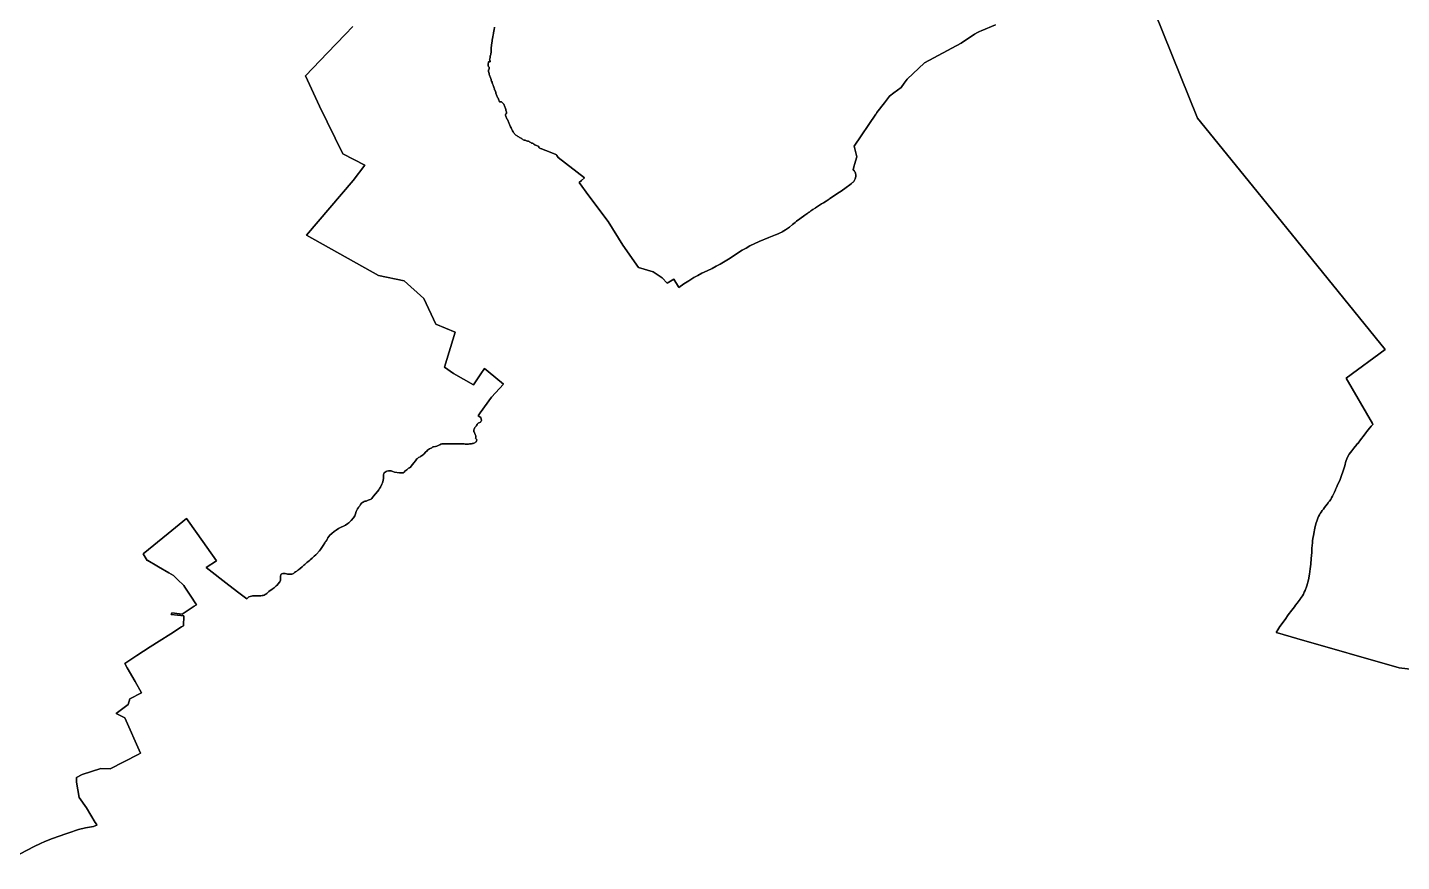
# Model space of a CAD drawing. Header units: inches. Extents: x 1341578 to 1502124, y 557203 to 748561.
# Drawn here: x 1436019 to 1451607, y 633031 to 642487 of the extents above; entities that cross this region are included whole.
import ezdxf

# ---------------------------------------------------------------- set-up
doc = ezdxf.new("R2010")
doc.units = ezdxf.units.IN
doc.header["$MEASUREMENT"] = 0
doc.layers.add('Zipcode', color=7, linetype='Continuous')

msp = doc.modelspace()

# ---------------------------------------------------------------- linework, layer by layer
at = {"layer": 'Zipcode'}
for points in [[(1452364, 635132), (1451581, 635225), (1450418, 635560), (1450201, 635623), (1450183, 635628), (1450202, 635658), (1450227, 635695), (1450251, 635729), (1450293, 635787), (1450313, 635816), (1450322, 635829), (1450363, 635882), (1450391, 635919), (1450405, 635939), (1450405, 635939), (1450422, 635960), (1450434, 635976), (1450457, 636007), (1450462, 636014), (1450483, 636044), (1450494, 636063), (1450503, 636083), (1450513, 636102), (1450534, 636156), (1450551, 636223), (1450564, 636289), (1450571, 636350), (1450574, 636377), (1450577, 636404), (1450583, 636467), (1450588, 636534), (1450589, 636557), (1450589, 636559), (1450590, 636578), (1450593, 636616), (1450595, 636642), (1450597, 636665), (1450602, 636695), (1450607, 636728), (1450615, 636767), (1450619, 636790), (1450624, 636812), (1450636, 636860), (1450649, 636900), (1450658, 636925), (1450666, 636943), (1450675, 636960), (1450685, 636977), (1450696, 636993), (1450707, 637010), (1450720, 637027), (1450733, 637044), (1450747, 637063), (1450762, 637082), (1450776, 637099), (1450776, 637100), (1450788, 637116), (1450803, 637136), (1450813, 637155), (1450824, 637173), (1450845, 637218), (1450856, 637244), (1450858, 637248), (1450859, 637249), (1450869, 637270), (1450878, 637291), (1450881, 637300), (1450894, 637327), (1450909, 637363), (1450927, 637406), (1450941, 637448), (1450958, 637505), (1450966, 637532), (1450972, 637555), (1450979, 637579), (1450992, 637617), (1451013, 637649), (1451043, 637687), (1451066, 637717), (1451099, 637758), (1451101, 637761), (1451113, 637776), (1451140, 637811), (1451181, 637864), (1451182, 637865), (1451201, 637890), (1451215, 637908), (1451230, 637926), (1451243, 637944), (1451246, 637947), (1451263, 637967), (1451283, 637986), (1451276, 637998), (1450978, 638512), (1451422, 638835), (1450418, 640072), (1449866, 640751), (1449293, 641460), (1448710, 642905)], [(1448710, 642905), (1449293, 641460), (1449866, 640751), (1450418, 640072), (1451422, 638835), (1450978, 638512), (1451276, 637998), (1451283, 637986), (1451263, 637967), (1451246, 637947), (1451243, 637944), (1451230, 637926), (1451215, 637908), (1451201, 637890), (1451182, 637865), (1451181, 637864), (1451140, 637811), (1451113, 637776), (1451101, 637761), (1451099, 637758), (1451066, 637717), (1451043, 637687), (1451013, 637649), (1450992, 637617), (1450979, 637579), (1450972, 637555), (1450966, 637532), (1450958, 637505), (1450941, 637448), (1450927, 637406), (1450909, 637363), (1450894, 637327), (1450881, 637300), (1450878, 637291), (1450869, 637270), (1450859, 637249), (1450858, 637248), (1450856, 637244), (1450845, 637218), (1450824, 637173), (1450813, 637155), (1450803, 637136), (1450788, 637116), (1450776, 637100), (1450776, 637099), (1450762, 637082), (1450747, 637063), (1450733, 637044), (1450720, 637027), (1450707, 637010), (1450696, 636993), (1450685, 636977), (1450675, 636960), (1450666, 636943), (1450658, 636925), (1450649, 636900), (1450636, 636860), (1450624, 636812), (1450619, 636790), (1450615, 636767), (1450607, 636728), (1450602, 636695), (1450597, 636665), (1450595, 636642), (1450593, 636616), (1450590, 636578), (1450589, 636559), (1450589, 636557), (1450588, 636534), (1450583, 636467), (1450577, 636404), (1450574, 636377), (1450571, 636350), (1450564, 636289), (1450551, 636223), (1450534, 636156), (1450513, 636102), (1450503, 636083), (1450494, 636063), (1450483, 636044), (1450462, 636014), (1450457, 636007), (1450434, 635976), (1450422, 635960), (1450405, 635939), (1450405, 635939), (1450391, 635919), (1450363, 635882), (1450322, 635829), (1450313, 635816), (1450293, 635787), (1450251, 635729), (1450227, 635695), (1450202, 635658), (1450183, 635628), (1450201, 635623), (1450418, 635560), (1451581, 635225), (1452364, 635132)], [(1447001, 642518), (1446838, 642449), (1446818, 642440), (1446795, 642429), (1446762, 642413), (1446612, 642309), (1446195, 642086), (1445999, 641902), (1445965, 641855), (1445931, 641808), (1445849, 641746), (1445800, 641708), (1445753, 641649), (1445742, 641634), (1445656, 641523), (1445649, 641512), (1445645, 641506), (1445399, 641141), (1445414, 641080), (1445429, 641019), (1445403, 640935), (1445398, 640919), (1445385, 640876), (1445395, 640865), (1445396, 640864), (1445402, 640854), (1445407, 640845), (1445411, 640836), (1445413, 640828), (1445415, 640820), (1445416, 640811), (1445415, 640797), (1445413, 640788), (1445412, 640781), (1445410, 640773), (1445406, 640764), (1445401, 640756), (1445396, 640748), (1445392, 640742), (1445386, 640735), (1445379, 640728), (1445369, 640719), (1445347, 640703), (1445306, 640672), (1445250, 640632), (1445212, 640607), (1445175, 640581), (1445121, 640547), (1445112, 640541), (1445079, 640519), (1445048, 640500), (1445028, 640487), (1445004, 640471), (1444958, 640441), (1444956, 640439), (1444955, 640439), (1444927, 640422), (1444905, 640407), (1444889, 640395), (1444887, 640394), (1444885, 640392), (1444870, 640383), (1444836, 640360), (1444780, 640318), (1444744, 640290), (1444729, 640277), (1444697, 640252), (1444662, 640223), (1444641, 640208), (1444619, 640192), (1444600, 640181), (1444580, 640169), (1444576, 640167), (1444558, 640158), (1444536, 640148), (1444504, 640136), (1444467, 640121), (1444431, 640107), (1444319, 640062), (1444213, 640010), (1444171, 639986), (1444128, 639961), (1443972, 639861), (1443877, 639804), (1443832, 639780), (1443787, 639756), (1443729, 639728), (1443671, 639701), (1443624, 639676), (1443578, 639651), (1443520, 639616), (1443483, 639592), (1443464, 639579), (1443410, 639539), (1443404, 639547), (1443352, 639632), (1443277, 639588), (1443219, 639650), (1443116, 639717), (1442951, 639765), (1442775, 640018), (1442606, 640289), (1442388, 640579), (1442276, 640728), (1442303, 640751), (1442339, 640782), (1442040, 641012), (1442026, 641037), (1442022, 641042), (1442013, 641046), (1442004, 641051), (1441995, 641055), (1441985, 641059), (1441975, 641062), (1441966, 641066), (1441957, 641071), (1441947, 641074), (1441938, 641078), (1441929, 641082), (1441919, 641086), (1441910, 641090), (1441900, 641093), (1441890, 641095), (1441881, 641099), (1441871, 641103), (1441862, 641106), (1441853, 641110), (1441853, 641110), (1441850, 641111), (1441850, 641111), (1441839, 641115), (1441831, 641119), (1441827, 641122), (1441823, 641124), (1441822, 641127), (1441821, 641131), (1441821, 641137), (1441812, 641140), (1441802, 641144), (1441792, 641148), (1441783, 641153), (1441774, 641158), (1441765, 641164), (1441757, 641170), (1441747, 641174), (1441737, 641177), (1441728, 641183), (1441720, 641188), (1441711, 641193), (1441702, 641197), (1441691, 641199), (1441690, 641199), (1441681, 641202), (1441672, 641206), (1441664, 641211), (1441654, 641211), (1441644, 641214), (1441636, 641220), (1441628, 641226), (1441619, 641232), (1441610, 641237), (1441600, 641241), (1441592, 641247), (1441583, 641253), (1441575, 641258), (1441566, 641264), (1441561, 641268), (1441552, 641274), (1441545, 641280), (1441539, 641288), (1441534, 641297), (1441528, 641305), (1441523, 641314), (1441518, 641323), (1441514, 641332), (1441510, 641342), (1441505, 641351), (1441500, 641360), (1441496, 641370), (1441491, 641378), (1441487, 641388), (1441484, 641398), (1441480, 641408), (1441477, 641417), (1441473, 641426), (1441468, 641435), (1441466, 641440), (1441464, 641444), (1441459, 641453), (1441454, 641462), (1441450, 641472), (1441446, 641481), (1441442, 641491), (1441442, 641501), (1441447, 641507), (1441448, 641508), (1441454, 641513), (1441455, 641520), (1441453, 641530), (1441450, 641540), (1441446, 641549), (1441444, 641559), (1441441, 641569), (1441437, 641579), (1441434, 641588), (1441431, 641598), (1441426, 641608), (1441422, 641617), (1441415, 641625), (1441409, 641633), (1441402, 641640), (1441395, 641644), (1441393, 641645), (1441387, 641646), (1441379, 641644), (1441375, 641646), (1441371, 641656), (1441366, 641665), (1441362, 641675), (1441358, 641685), (1441353, 641694), (1441349, 641704), (1441344, 641713), (1441341, 641723), (1441338, 641733), (1441334, 641743), (1441331, 641753), (1441330, 641756), (1441328, 641762), (1441328, 641763), (1441323, 641771), (1441319, 641781), (1441317, 641791), (1441312, 641800), (1441310, 641810), (1441307, 641820), (1441306, 641823), (1441303, 641830), (1441301, 641835), (1441299, 641840), (1441295, 641849), (1441292, 641859), (1441289, 641868), (1441285, 641878), (1441281, 641888), (1441278, 641898), (1441274, 641908), (1441271, 641917), (1441267, 641927), (1441264, 641937), (1441261, 641947), (1441258, 641956), (1441256, 641966), (1441254, 641977), (1441251, 641987), (1441249, 641997), (1441251, 642007), (1441257, 642016), (1441258, 642025), (1441257, 642036), (1441254, 642041), (1441246, 642048), (1441244, 642058), (1441244, 642068), (1441245, 642078), (1441248, 642088), (1441251, 642098), (1441256, 642102), (1441260, 642100), (1441265, 642098), (1441269, 642099), (1441270, 642105), (1441266, 642115), (1441263, 642122), (1441262, 642124), (1441264, 642132), (1441265, 642136), (1441268, 642142), (1441269, 642152), (1441270, 642162), (1441273, 642172), (1441275, 642182), (1441276, 642193), (1441278, 642203), (1441278, 642213), (1441279, 642224), (1441279, 642234), (1441280, 642244), (1441280, 642248), (1441280, 642254), (1441281, 642265), (1441283, 642276), (1441284, 642286), (1441285, 642296), (1441287, 642306), (1441288, 642317), (1441289, 642327), (1441291, 642337), (1441292, 642347), (1441295, 642357), (1441296, 642367), (1441298, 642378), (1441299, 642388), (1441301, 642398), (1441303, 642409), (1441305, 642416), (1441306, 642419), (1441307, 642424), (1441307, 642429), (1441309, 642440), (1441311, 642451), (1441312, 642461), (1441314, 642471), (1441316, 642481), (1441318, 642492)], [(1441318, 642492), (1441316, 642481), (1441314, 642471), (1441312, 642461), (1441311, 642451), (1441309, 642440), (1441307, 642429), (1441307, 642424), (1441306, 642419), (1441305, 642416), (1441303, 642409), (1441301, 642398), (1441299, 642388), (1441298, 642378), (1441296, 642367), (1441295, 642357), (1441292, 642347), (1441291, 642337), (1441289, 642327), (1441288, 642317), (1441287, 642306), (1441285, 642296), (1441284, 642286), (1441283, 642276), (1441281, 642265), (1441280, 642254), (1441280, 642248), (1441280, 642244), (1441279, 642234), (1441279, 642224), (1441278, 642213), (1441278, 642203), (1441276, 642193), (1441275, 642182), (1441273, 642172), (1441270, 642162), (1441269, 642152), (1441268, 642142), (1441265, 642136), (1441264, 642132), (1441262, 642124), (1441263, 642122), (1441266, 642115), (1441270, 642105), (1441269, 642099), (1441265, 642098), (1441260, 642100), (1441256, 642102), (1441251, 642098), (1441248, 642088), (1441245, 642078), (1441244, 642068), (1441244, 642058), (1441246, 642048), (1441254, 642041), (1441257, 642036), (1441258, 642025), (1441257, 642016), (1441251, 642007), (1441249, 641997), (1441251, 641987), (1441254, 641977), (1441256, 641966), (1441258, 641956), (1441261, 641947), (1441264, 641937), (1441267, 641927), (1441271, 641917), (1441274, 641908), (1441278, 641898), (1441281, 641888), (1441285, 641878), (1441289, 641868), (1441292, 641859), (1441295, 641849), (1441299, 641840), (1441301, 641835), (1441303, 641830), (1441306, 641823), (1441307, 641820), (1441310, 641810), (1441312, 641800), (1441317, 641791), (1441319, 641781), (1441323, 641771), (1441328, 641763), (1441328, 641762), (1441330, 641756), (1441331, 641753), (1441334, 641743), (1441338, 641733), (1441341, 641723), (1441344, 641713), (1441349, 641704), (1441353, 641694), (1441358, 641685), (1441362, 641675), (1441366, 641665), (1441371, 641656), (1441375, 641646), (1441379, 641644), (1441387, 641646), (1441393, 641645), (1441395, 641644), (1441402, 641640), (1441409, 641633), (1441415, 641625), (1441422, 641617), (1441426, 641608), (1441431, 641598), (1441434, 641588), (1441437, 641579), (1441441, 641569), (1441444, 641559), (1441446, 641549), (1441450, 641540), (1441453, 641530), (1441455, 641520), (1441454, 641513), (1441448, 641508), (1441447, 641507), (1441442, 641501), (1441442, 641491), (1441446, 641481), (1441450, 641472), (1441454, 641462), (1441459, 641453), (1441464, 641444), (1441466, 641440), (1441468, 641435), (1441473, 641426), (1441477, 641417), (1441480, 641408), (1441484, 641398), (1441487, 641388), (1441491, 641378), (1441496, 641370), (1441500, 641360), (1441505, 641351), (1441510, 641342), (1441514, 641332), (1441518, 641323), (1441523, 641314), (1441528, 641305), (1441534, 641297), (1441539, 641288), (1441545, 641280), (1441552, 641274), (1441561, 641268), (1441566, 641264), (1441575, 641258), (1441583, 641253), (1441592, 641247), (1441600, 641241), (1441610, 641237), (1441619, 641232), (1441628, 641226), (1441636, 641220), (1441644, 641214), (1441654, 641211), (1441664, 641211), (1441672, 641206), (1441681, 641202), (1441690, 641199), (1441691, 641199), (1441702, 641197), (1441711, 641193), (1441720, 641188), (1441728, 641183), (1441737, 641177), (1441747, 641174), (1441757, 641170), (1441765, 641164), (1441774, 641158), (1441783, 641153), (1441792, 641148), (1441802, 641144), (1441812, 641140), (1441821, 641137), (1441821, 641131), (1441822, 641127), (1441823, 641124), (1441827, 641122), (1441831, 641119), (1441839, 641115), (1441850, 641111), (1441850, 641111), (1441853, 641110), (1441853, 641110), (1441862, 641106), (1441871, 641103), (1441881, 641099), (1441890, 641095), (1441900, 641093), (1441910, 641090), (1441919, 641086), (1441929, 641082), (1441938, 641078), (1441947, 641074), (1441957, 641071), (1441966, 641066), (1441975, 641062), (1441985, 641059), (1441995, 641055), (1442004, 641051), (1442013, 641046), (1442022, 641042), (1442026, 641037), (1442040, 641012), (1442339, 640782), (1442303, 640751), (1442276, 640728), (1442388, 640579), (1442606, 640289), (1442775, 640018), (1442951, 639765), (1443116, 639717), (1443219, 639650), (1443277, 639588), (1443352, 639632), (1443404, 639547), (1443410, 639539), (1443464, 639579), (1443483, 639592), (1443520, 639616), (1443578, 639651), (1443624, 639676), (1443671, 639701), (1443729, 639728), (1443787, 639756), (1443832, 639780), (1443877, 639804), (1443972, 639861), (1444128, 639961), (1444171, 639986), (1444213, 640010), (1444319, 640062), (1444431, 640107), (1444467, 640121), (1444504, 640136), (1444536, 640148), (1444558, 640158), (1444576, 640167), (1444580, 640169), (1444600, 640181), (1444619, 640192), (1444641, 640208), (1444662, 640223), (1444697, 640252), (1444729, 640277), (1444744, 640290), (1444780, 640318), (1444836, 640360), (1444870, 640383), (1444885, 640392), (1444887, 640394), (1444889, 640395), (1444905, 640407), (1444927, 640422), (1444955, 640439), (1444956, 640439), (1444958, 640441), (1445004, 640471), (1445028, 640487), (1445048, 640500), (1445079, 640519), (1445112, 640541), (1445121, 640547), (1445175, 640581), (1445212, 640607), (1445250, 640632), (1445306, 640672), (1445347, 640703), (1445369, 640719), (1445379, 640728), (1445386, 640735), (1445392, 640742), (1445396, 640748), (1445401, 640756), (1445406, 640764), (1445410, 640773), (1445412, 640781), (1445413, 640788), (1445415, 640797), (1445416, 640811), (1445415, 640820), (1445413, 640828), (1445411, 640836), (1445407, 640845), (1445402, 640854), (1445396, 640864), (1445395, 640865), (1445385, 640876), (1445398, 640919), (1445403, 640935), (1445429, 641019), (1445414, 641080), (1445399, 641141), (1445645, 641506), (1445649, 641512), (1445656, 641523), (1445742, 641634), (1445753, 641649), (1445800, 641708), (1445849, 641746), (1445931, 641808), (1445965, 641855), (1445999, 641902), (1446195, 642086), (1446612, 642309), (1446762, 642413), (1446795, 642429), (1446818, 642440), (1446838, 642449), (1447001, 642518)], [(1439712, 642499), (1439622, 642406), (1439423, 642200), (1439172, 641940), (1439333, 641597), (1439595, 641055), (1439846, 640928), (1439713, 640751), (1439183, 640131), (1440002, 639677), (1440294, 639614), (1440515, 639415), (1440651, 639124), (1440871, 639032), (1440751, 638635), (1440853, 638565), (1441080, 638437), (1441162, 638560), (1441203, 638620), (1441246, 638585), (1441421, 638442), (1441285, 638296), (1441156, 638117), (1441132, 638085), (1441162, 638064), (1441171, 638031), (1441167, 638022), (1441160, 638015), (1441159, 638014), (1441150, 638010), (1441141, 638006), (1441133, 638000), (1441126, 637992), (1441120, 637984), (1441114, 637976), (1441108, 637967), (1441101, 637960), (1441095, 637952), (1441090, 637943), (1441085, 637934), (1441082, 637924), (1441083, 637914), (1441083, 637904), (1441085, 637902), (1441089, 637892), (1441095, 637883), (1441098, 637874), (1441102, 637865), (1441104, 637859), (1441105, 637849), (1441105, 637839), (1441103, 637830), (1441107, 637826), (1441114, 637818), (1441116, 637809), (1441115, 637799), (1441110, 637790), (1441102, 637784), (1441094, 637778), (1441084, 637773), (1441075, 637770), (1441065, 637769), (1441055, 637767), (1441044, 637766), (1441034, 637765), (1441024, 637764), (1441014, 637764), (1441004, 637764), (1440993, 637763), (1440983, 637763), (1440973, 637765), (1440963, 637765), (1440953, 637766), (1440943, 637766), (1440923, 637766), (1440884, 637768), (1440861, 637768), (1440778, 637768), (1440751, 637768), (1440738, 637767), (1440718, 637765), (1440709, 637762), (1440698, 637755), (1440679, 637747), (1440662, 637741), (1440649, 637738), (1440625, 637734), (1440617, 637731), (1440608, 637723), (1440580, 637710), (1440568, 637702), (1440559, 637695), (1440549, 637683), (1440540, 637675), (1440517, 637649), (1440508, 637642), (1440491, 637632), (1440490, 637632), (1440479, 637623), (1440475, 637619), (1440457, 637610), (1440444, 637602), (1440436, 637595), (1440428, 637587), (1440420, 637574), (1440402, 637550), (1440372, 637513), (1440363, 637503), (1440354, 637496), (1440342, 637489), (1440332, 637480), (1440323, 637473), (1440313, 637466), (1440304, 637460), (1440291, 637445), (1440284, 637438), (1440276, 637436), (1440269, 637436), (1440241, 637438), (1440183, 637447), (1440165, 637453), (1440154, 637458), (1440144, 637460), (1440116, 637460), (1440097, 637458), (1440088, 637454), (1440065, 637437), (1440061, 637429), (1440060, 637415), (1440060, 637387), (1440059, 637376), (1440055, 637349), (1440047, 637323), (1440041, 637310), (1440023, 637277), (1440013, 637262), (1440005, 637246), (1439989, 637225), (1439945, 637174), (1439935, 637158), (1439927, 637146), (1439919, 637141), (1439886, 637128), (1439860, 637115), (1439845, 637115), (1439838, 637112), (1439829, 637107), (1439819, 637101), (1439809, 637093), (1439796, 637078), (1439789, 637064), (1439782, 637055), (1439776, 637047), (1439773, 637045), (1439762, 637029), (1439749, 637001), (1439748, 636998), (1439741, 636973), (1439733, 636951), (1439725, 636939), (1439716, 636928), (1439692, 636896), (1439674, 636878), (1439664, 636871), (1439654, 636865), (1439626, 636846), (1439598, 636831), (1439585, 636826), (1439572, 636818), (1439549, 636805), (1439522, 636787), (1439497, 636771), (1439472, 636751), (1439448, 636731), (1439425, 636700), (1439420, 636686), (1439410, 636668), (1439402, 636658), (1439393, 636646), (1439374, 636613), (1439345, 636570), (1439331, 636553), (1439297, 636517), (1439289, 636507), (1439270, 636492), (1439248, 636469), (1439227, 636452), (1439216, 636441), (1439198, 636429), (1439188, 636420), (1439166, 636399), (1439155, 636391), (1439144, 636379), (1439135, 636371), (1439113, 636355), (1439093, 636337), (1439091, 636337), (1439074, 636324), (1439058, 636315), (1439048, 636306), (1439039, 636298), (1439029, 636293), (1439018, 636289), (1439001, 636287), (1438987, 636287), (1438978, 636290), (1438970, 636290), (1438957, 636292), (1438944, 636295), (1438934, 636296), (1438915, 636296), (1438905, 636293), (1438898, 636287), (1438893, 636279), (1438889, 636271), (1438888, 636260), (1438888, 636222), (1438883, 636203), (1438861, 636174), (1438853, 636165), (1438842, 636157), (1438827, 636143), (1438818, 636134), (1438796, 636117), (1438758, 636091), (1438735, 636071), (1438724, 636063), (1438715, 636057), (1438704, 636052), (1438692, 636048), (1438681, 636046), (1438668, 636044), (1438648, 636043), (1438572, 636042), (1438559, 636040), (1438545, 636037), (1438532, 636031), (1438521, 636024), (1438512, 636014), (1438509, 636009), (1438509, 636009), (1438508, 636009), (1438418, 636079), (1438304, 636166), (1438048, 636364), (1438163, 636439), (1437944, 636751), (1437825, 636921), (1437615, 636751), (1437330, 636521), (1437331, 636519), (1437379, 636445), (1437383, 636442), (1437485, 636385), (1437506, 636373), (1437622, 636304), (1437677, 636272), (1437722, 636229), (1437794, 636160), (1437805, 636142), (1437865, 636051), (1437936, 635942), (1437911, 635926), (1437774, 635837), (1437657, 635852), (1437657, 635850), (1437657, 635848), (1437656, 635847), (1437656, 635845), (1437655, 635844), (1437655, 635842), (1437654, 635840), (1437653, 635839), (1437652, 635837), (1437652, 635836), (1437651, 635834), (1437650, 635833), (1437792, 635815), (1437788, 635704), (1437767, 635690), (1437645, 635614), (1437513, 635529), (1437412, 635464), (1437261, 635366), (1437122, 635276), (1437151, 635227), (1437240, 635071), (1437313, 634944), (1437181, 634876), (1437162, 634811), (1437026, 634708), (1437122, 634659), (1437302, 634258), (1437274, 634244), (1436956, 634082), (1436853, 634087), (1436640, 634018), (1436576, 633985), (1436575, 633929), (1436604, 633758), (1436689, 633638), (1436788, 633475), (1436801, 633453), (1436807, 633444), (1436795, 633438), (1436767, 633429), (1436677, 633412), (1436600, 633392), (1436490, 633357), (1436455, 633346), (1436303, 633292), (1436215, 633257), (1436168, 633237), (1436097, 633202), (1435769, 633031)], [(1435769, 633031), (1436097, 633202), (1436168, 633237), (1436215, 633257), (1436303, 633292), (1436455, 633346), (1436490, 633357), (1436600, 633392), (1436677, 633412), (1436767, 633429), (1436795, 633438), (1436807, 633444), (1436801, 633453), (1436788, 633475), (1436689, 633638), (1436604, 633758), (1436575, 633929), (1436576, 633985), (1436640, 634018), (1436853, 634087), (1436956, 634082), (1437274, 634244), (1437302, 634258), (1437122, 634659), (1437026, 634708), (1437162, 634811), (1437181, 634876), (1437313, 634944), (1437240, 635071), (1437151, 635227), (1437122, 635276), (1437261, 635366), (1437412, 635464), (1437513, 635529), (1437645, 635614), (1437767, 635690), (1437788, 635704), (1437792, 635815), (1437650, 635833), (1437651, 635834), (1437652, 635836), (1437652, 635837), (1437653, 635839), (1437654, 635840), (1437655, 635842), (1437655, 635844), (1437656, 635845), (1437656, 635847), (1437657, 635848), (1437657, 635850), (1437657, 635852), (1437774, 635837), (1437911, 635926), (1437936, 635942), (1437865, 636051), (1437805, 636142), (1437794, 636160), (1437722, 636229), (1437677, 636272), (1437622, 636304), (1437506, 636373), (1437485, 636385), (1437383, 636442), (1437379, 636445), (1437331, 636519), (1437330, 636521), (1437615, 636751), (1437825, 636921), (1437944, 636751), (1438163, 636439), (1438048, 636364), (1438304, 636166), (1438418, 636079), (1438508, 636009), (1438509, 636009), (1438509, 636009), (1438512, 636014), (1438521, 636024), (1438532, 636031), (1438545, 636037), (1438559, 636040), (1438572, 636042), (1438648, 636043), (1438668, 636044), (1438681, 636046), (1438692, 636048), (1438704, 636052), (1438715, 636057), (1438724, 636063), (1438735, 636071), (1438758, 636091), (1438796, 636117), (1438818, 636134), (1438827, 636143), (1438842, 636157), (1438853, 636165), (1438861, 636174), (1438883, 636203), (1438888, 636222), (1438888, 636260), (1438889, 636271), (1438893, 636279), (1438898, 636287), (1438905, 636293), (1438915, 636296), (1438934, 636296), (1438944, 636295), (1438957, 636292), (1438970, 636290), (1438978, 636290), (1438987, 636287), (1439001, 636287), (1439018, 636289), (1439029, 636293), (1439039, 636298), (1439048, 636306), (1439058, 636315), (1439074, 636324), (1439091, 636337), (1439093, 636337), (1439113, 636355), (1439135, 636371), (1439144, 636379), (1439155, 636391), (1439166, 636399), (1439188, 636420), (1439198, 636429), (1439216, 636441), (1439227, 636452), (1439248, 636469), (1439270, 636492), (1439289, 636507), (1439297, 636517), (1439331, 636553), (1439345, 636570), (1439374, 636613), (1439393, 636646), (1439402, 636658), (1439410, 636668), (1439420, 636686), (1439425, 636700), (1439448, 636731), (1439472, 636751), (1439497, 636771), (1439522, 636787), (1439549, 636805), (1439572, 636818), (1439585, 636826), (1439598, 636831), (1439626, 636846), (1439654, 636865), (1439664, 636871), (1439674, 636878), (1439692, 636896), (1439716, 636928), (1439725, 636939), (1439733, 636951), (1439741, 636973), (1439748, 636998), (1439749, 637001), (1439762, 637029), (1439773, 637045), (1439776, 637047), (1439782, 637055), (1439789, 637064), (1439796, 637078), (1439809, 637093), (1439819, 637101), (1439829, 637107), (1439838, 637112), (1439845, 637115), (1439860, 637115), (1439886, 637128), (1439919, 637141), (1439927, 637146), (1439935, 637158), (1439945, 637174), (1439989, 637225), (1440005, 637246), (1440013, 637262), (1440023, 637277), (1440041, 637310), (1440047, 637323), (1440055, 637349), (1440059, 637376), (1440060, 637387), (1440060, 637415), (1440061, 637429), (1440065, 637437), (1440088, 637454), (1440097, 637458), (1440116, 637460), (1440144, 637460), (1440154, 637458), (1440165, 637453), (1440183, 637447), (1440241, 637438), (1440269, 637436), (1440276, 637436), (1440284, 637438), (1440291, 637445), (1440304, 637460), (1440313, 637466), (1440323, 637473), (1440332, 637480), (1440342, 637489), (1440354, 637496), (1440363, 637503), (1440372, 637513), (1440402, 637550), (1440420, 637574), (1440428, 637587), (1440436, 637595), (1440444, 637602), (1440457, 637610), (1440475, 637619), (1440479, 637623), (1440490, 637632), (1440491, 637632), (1440508, 637642), (1440517, 637649), (1440540, 637675), (1440549, 637683), (1440559, 637695), (1440568, 637702), (1440580, 637710), (1440608, 637723), (1440617, 637731), (1440625, 637734), (1440649, 637738), (1440662, 637741), (1440679, 637747), (1440698, 637755), (1440709, 637762), (1440718, 637765), (1440738, 637767), (1440751, 637768), (1440778, 637768), (1440861, 637768), (1440884, 637768), (1440923, 637766), (1440943, 637766), (1440953, 637766), (1440963, 637765), (1440973, 637765), (1440983, 637763), (1440993, 637763), (1441004, 637764), (1441014, 637764), (1441024, 637764), (1441034, 637765), (1441044, 637766), (1441055, 637767), (1441065, 637769), (1441075, 637770), (1441084, 637773), (1441094, 637778), (1441102, 637784), (1441110, 637790), (1441115, 637799), (1441116, 637809), (1441114, 637818), (1441107, 637826), (1441103, 637830), (1441105, 637839), (1441105, 637849), (1441104, 637859), (1441102, 637865), (1441098, 637874), (1441095, 637883), (1441089, 637892), (1441085, 637902), (1441083, 637904), (1441083, 637914), (1441082, 637924), (1441085, 637934), (1441090, 637943), (1441095, 637952), (1441101, 637960), (1441108, 637967), (1441114, 637976), (1441120, 637984), (1441126, 637992), (1441133, 638000), (1441141, 638006), (1441150, 638010), (1441159, 638014), (1441160, 638015), (1441167, 638022), (1441171, 638031), (1441162, 638064), (1441132, 638085), (1441156, 638117), (1441285, 638296), (1441421, 638442), (1441246, 638585), (1441203, 638620), (1441162, 638560), (1441080, 638437), (1440853, 638565), (1440751, 638635), (1440871, 639032), (1440651, 639124), (1440515, 639415), (1440294, 639614), (1440002, 639677), (1439183, 640131), (1439713, 640751), (1439846, 640928), (1439595, 641055), (1439333, 641597), (1439172, 641940), (1439423, 642200), (1439622, 642406), (1439712, 642499)]]:
    msp.add_lwpolyline(points, dxfattribs=at)

doc.saveas('drawing.dxf')
